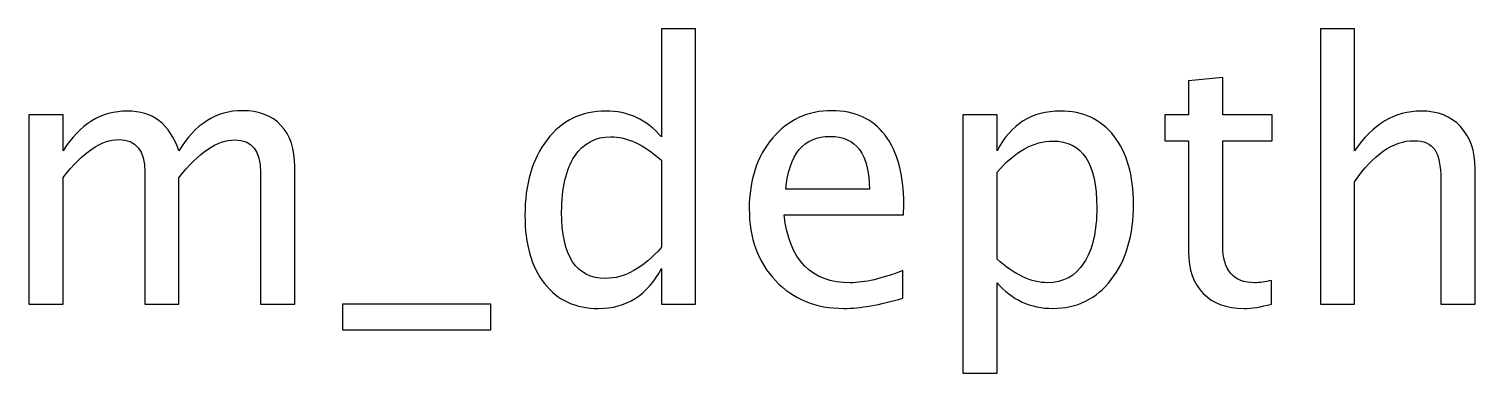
# Model space of a CAD drawing. Header units: centimetres. Extents: x -11.1 to 11.1, y -6.3 to 14.1.
# Drawn here: x 5.98 to 11.13, y 9.02 to 10.25 of the extents above; entities that cross this region are included whole.
import ezdxf

# ---------------------------------------------------------------- set-up
doc = ezdxf.new("R2010")
doc.units = ezdxf.units.CM
doc.header["$MEASUREMENT"] = 0
doc.layers.add('Layer 1', color=7, linetype='Continuous')

msp = doc.modelspace()

# ---------------------------------------------------------------- linework, layer by layer
at = {"layer": 'Layer 1'}
for points, knots in [([(8.2314, 9.2673), (8.2314, 9.2673), (8.2314, 9.39367), (8.2314, 9.39367), (8.2314, 9.39367), (8.18166, 9.29926), (8.10673, 9.25206), (8.00661, 9.25206), (8.00661, 9.25206), (7.92533, 9.25206), (7.86141, 9.28148), (7.81484, 9.34054), (7.81484, 9.34054), (7.76827, 9.39959), (7.74499, 9.48024), (7.74499, 9.58247), (7.74499, 9.58247), (7.74499, 9.69423), (7.77145, 9.78419), (7.82415, 9.85235), (7.82415, 9.85235), (7.87707, 9.92029), (7.9465, 9.95437), (8.03265, 9.95437), (8.03265, 9.95437), (8.11244, 9.95437), (8.17891, 9.92389), (8.2314, 9.86272), (8.2314, 9.86272), (8.2314, 9.86272), (8.2314, 10.24647), (8.2314, 10.24647), (8.2314, 10.24647), (8.2314, 10.24647), (8.35332, 10.24647), (8.35332, 10.24647), (8.35332, 10.24647), (8.35332, 10.24647), (8.35332, 9.2673), (8.35332, 9.2673), (8.35332, 9.2673), (8.35332, 9.2673), (8.2314, 9.2673), (8.2314, 9.2673)], [0, 0, 0, 0, 0.0833333, 0.0833333, 0.0833333, 0.0833333, 0.1666667, 0.1666667, 0.1666667, 0.1666667, 0.25, 0.25, 0.25, 0.25, 0.3333333, 0.3333333, 0.3333333, 0.3333333, 0.4166667, 0.4166667, 0.4166667, 0.4166667, 0.5, 0.5, 0.5, 0.5, 0.5833333, 0.5833333, 0.5833333, 0.5833333, 0.6666667, 0.6666667, 0.6666667, 0.6666667, 0.75, 0.75, 0.75, 0.75, 0.8333333, 0.8333333, 0.8333333, 0.8333333, 1, 1, 1, 1]), ([(10.57941, 9.2673), (10.57941, 9.2673), (10.57941, 10.24647), (10.57941, 10.24647), (10.57941, 10.24647), (10.57941, 10.24647), (10.70133, 10.24647), (10.70133, 10.24647), (10.70133, 10.24647), (10.70133, 10.24647), (10.70133, 9.81319), (10.70133, 9.81319), (10.70133, 9.81319), (10.76589, 9.90738), (10.84505, 9.95437), (10.93861, 9.95437), (10.93861, 9.95437), (10.99745, 9.95437), (11.04423, 9.93596), (11.07873, 9.89891), (11.07873, 9.89891), (11.11323, 9.86208), (11.13059, 9.81234), (11.13059, 9.75011), (11.13059, 9.75011), (11.13059, 9.75011), (11.13059, 9.2673), (11.13059, 9.2673), (11.13059, 9.2673), (11.13059, 9.2673), (11.00867, 9.2673), (11.00867, 9.2673), (11.00867, 9.2673), (11.00867, 9.2673), (11.00867, 9.71032), (11.00867, 9.71032), (11.00867, 9.71032), (11.00867, 9.76027), (11.00126, 9.79583), (10.98666, 9.817), (10.98666, 9.817), (10.97184, 9.83838), (10.9475, 9.84896), (10.91342, 9.84896), (10.91342, 9.84896), (10.83849, 9.84896), (10.76779, 9.80007), (10.70133, 9.70228), (10.70133, 9.70228), (10.70133, 9.70228), (10.70133, 9.2673), (10.70133, 9.2673), (10.70133, 9.2673), (10.70133, 9.2673), (10.57941, 9.2673), (10.57941, 9.2673)], [0, 0, 0, 0, 0.0666667, 0.0666667, 0.0666667, 0.0666667, 0.1333333, 0.1333333, 0.1333333, 0.1333333, 0.2, 0.2, 0.2, 0.2, 0.2666667, 0.2666667, 0.2666667, 0.2666667, 0.3333333, 0.3333333, 0.3333333, 0.3333333, 0.4, 0.4, 0.4, 0.4, 0.4666667, 0.4666667, 0.4666667, 0.4666667, 0.5333333, 0.5333333, 0.5333333, 0.5333333, 0.6, 0.6, 0.6, 0.6, 0.6666667, 0.6666667, 0.6666667, 0.6666667, 0.7333333, 0.7333333, 0.7333333, 0.7333333, 0.8, 0.8, 0.8, 0.8, 0.8666667, 0.8666667, 0.8666667, 0.8666667, 1, 1, 1, 1]), ([(10.40542, 9.26751), (10.36774, 9.25714), (10.33494, 9.25206), (10.30721, 9.25206), (10.30721, 9.25206), (10.24498, 9.25206), (10.19651, 9.26984), (10.16179, 9.3054), (10.16179, 9.3054), (10.12687, 9.34096), (10.10951, 9.39028), (10.10951, 9.45357), (10.10951, 9.45357), (10.10951, 9.45357), (10.10951, 9.84896), (10.10951, 9.84896), (10.10951, 9.84896), (10.10951, 9.84896), (10.02527, 9.84896), (10.02527, 9.84896), (10.02527, 9.84896), (10.02527, 9.84896), (10.02527, 9.9404), (10.02527, 9.9404), (10.02527, 9.9404), (10.02527, 9.9404), (10.10951, 9.9404), (10.10951, 9.9404), (10.10951, 9.9404), (10.10951, 9.9404), (10.10951, 10.06211), (10.10951, 10.06211), (10.10951, 10.06211), (10.10951, 10.06211), (10.23143, 10.07375), (10.23143, 10.07375), (10.23143, 10.07375), (10.23143, 10.07375), (10.23143, 9.9404), (10.23143, 9.9404), (10.23143, 9.9404), (10.23143, 9.9404), (10.40796, 9.9404), (10.40796, 9.9404), (10.40796, 9.9404), (10.40796, 9.9404), (10.40796, 9.84896), (10.40796, 9.84896), (10.40796, 9.84896), (10.40796, 9.84896), (10.23143, 9.84896), (10.23143, 9.84896), (10.23143, 9.84896), (10.23143, 9.84896), (10.23143, 9.47558), (10.23143, 9.47558), (10.23143, 9.47558), (10.23143, 9.38753), (10.26974, 9.3435), (10.34615, 9.3435), (10.34615, 9.3435), (10.36245, 9.3435), (10.38214, 9.34625), (10.40542, 9.35154), (10.40542, 9.35154), (10.40542, 9.35154), (10.40542, 9.26751), (10.40542, 9.26751)], [0, 0, 0, 0, 0.0555556, 0.0555556, 0.0555556, 0.0555556, 0.1111111, 0.1111111, 0.1111111, 0.1111111, 0.1666667, 0.1666667, 0.1666667, 0.1666667, 0.2222222, 0.2222222, 0.2222222, 0.2222222, 0.2777778, 0.2777778, 0.2777778, 0.2777778, 0.3333333, 0.3333333, 0.3333333, 0.3333333, 0.3888889, 0.3888889, 0.3888889, 0.3888889, 0.4444444, 0.4444444, 0.4444444, 0.4444444, 0.5, 0.5, 0.5, 0.5, 0.5555556, 0.5555556, 0.5555556, 0.5555556, 0.6111111, 0.6111111, 0.6111111, 0.6111111, 0.6666667, 0.6666667, 0.6666667, 0.6666667, 0.7222222, 0.7222222, 0.7222222, 0.7222222, 0.7777778, 0.7777778, 0.7777778, 0.7777778, 0.8333333, 0.8333333, 0.8333333, 0.8333333, 0.8888889, 0.8888889, 0.8888889, 0.8888889, 1, 1, 1, 1]), ([(5.97757, 9.2673), (5.97757, 9.2673), (5.97757, 9.9404), (5.97757, 9.9404), (5.97757, 9.9404), (5.97757, 9.9404), (6.09949, 9.9404), (6.09949, 9.9404), (6.09949, 9.9404), (6.09949, 9.9404), (6.09949, 9.81319), (6.09949, 9.81319), (6.09949, 9.81319), (6.15897, 9.90738), (6.23517, 9.95437), (6.32851, 9.95437), (6.32851, 9.95437), (6.41847, 9.95437), (6.47964, 9.90738), (6.51224, 9.81319), (6.51224, 9.81319), (6.57003, 9.90823), (6.64538, 9.95564), (6.73788, 9.95564), (6.73788, 9.95564), (6.79693, 9.95564), (6.84286, 9.93828), (6.87567, 9.90336), (6.87567, 9.90336), (6.90848, 9.86843), (6.92499, 9.81954), (6.92499, 9.75667), (6.92499, 9.75667), (6.92499, 9.75667), (6.92499, 9.2673), (6.92499, 9.2673), (6.92499, 9.2673), (6.92499, 9.2673), (6.80307, 9.2673), (6.80307, 9.2673), (6.80307, 9.2673), (6.80307, 9.2673), (6.80307, 9.73657), (6.80307, 9.73657), (6.80307, 9.73657), (6.80307, 9.81319), (6.77259, 9.8515), (6.71163, 9.8515), (6.71163, 9.8515), (6.64834, 9.8515), (6.58188, 9.80684), (6.51224, 9.7173), (6.51224, 9.7173), (6.51224, 9.7173), (6.51224, 9.2673), (6.51224, 9.2673), (6.51224, 9.2673), (6.51224, 9.2673), (6.39032, 9.2673), (6.39032, 9.2673), (6.39032, 9.2673), (6.39032, 9.2673), (6.39032, 9.73699), (6.39032, 9.73699), (6.39032, 9.73699), (6.39032, 9.81425), (6.35942, 9.85277), (6.2974, 9.85277), (6.2974, 9.85277), (6.2358, 9.85277), (6.16976, 9.8079), (6.09949, 9.71794), (6.09949, 9.71794), (6.09949, 9.71794), (6.09949, 9.2673), (6.09949, 9.2673), (6.09949, 9.2673), (6.09949, 9.2673), (5.97757, 9.2673), (5.97757, 9.2673)], [0, 0, 0, 0, 0.047619, 0.047619, 0.047619, 0.047619, 0.0952381, 0.0952381, 0.0952381, 0.0952381, 0.1428571, 0.1428571, 0.1428571, 0.1428571, 0.1904762, 0.1904762, 0.1904762, 0.1904762, 0.2380952, 0.2380952, 0.2380952, 0.2380952, 0.2857143, 0.2857143, 0.2857143, 0.2857143, 0.3333333, 0.3333333, 0.3333333, 0.3333333, 0.3809524, 0.3809524, 0.3809524, 0.3809524, 0.4285714, 0.4285714, 0.4285714, 0.4285714, 0.4761905, 0.4761905, 0.4761905, 0.4761905, 0.5238095, 0.5238095, 0.5238095, 0.5238095, 0.5714286, 0.5714286, 0.5714286, 0.5714286, 0.6190476, 0.6190476, 0.6190476, 0.6190476, 0.6666667, 0.6666667, 0.6666667, 0.6666667, 0.7142857, 0.7142857, 0.7142857, 0.7142857, 0.7619048, 0.7619048, 0.7619048, 0.7619048, 0.8095238, 0.8095238, 0.8095238, 0.8095238, 0.8571429, 0.8571429, 0.8571429, 0.8571429, 0.9047619, 0.9047619, 0.9047619, 0.9047619, 1, 1, 1, 1]), ([(9.09161, 9.28889), (9.0097, 9.26434), (8.93963, 9.25206), (8.88121, 9.25206), (8.88121, 9.25206), (8.78152, 9.25206), (8.70045, 9.28508), (8.63801, 9.35091), (8.63801, 9.35091), (8.57557, 9.41674), (8.54424, 9.50204), (8.54424, 9.60703), (8.54424, 9.60703), (8.54424, 9.70884), (8.57176, 9.79245), (8.627, 9.85785), (8.627, 9.85785), (8.68225, 9.92304), (8.75294, 9.95564), (8.83909, 9.95564), (8.83909, 9.95564), (8.92058, 9.95564), (8.98366, 9.92664), (9.02811, 9.86865), (9.02811, 9.86865), (9.07256, 9.81065), (9.09479, 9.72852), (9.09479, 9.62205), (9.09479, 9.62205), (9.09479, 9.62205), (9.09415, 9.5848), (9.09415, 9.5848), (9.09415, 9.5848), (9.09415, 9.5848), (8.6687, 9.5848), (8.6687, 9.5848), (8.6687, 9.5848), (8.68648, 9.42393), (8.76501, 9.3435), (8.90407, 9.3435), (8.90407, 9.3435), (8.95509, 9.3435), (9.01753, 9.35789), (9.09161, 9.38668), (9.09161, 9.38668), (9.09161, 9.38668), (9.09161, 9.28889), (9.09161, 9.28889)], [0, 0, 0, 0, 0.0769231, 0.0769231, 0.0769231, 0.0769231, 0.1538462, 0.1538462, 0.1538462, 0.1538462, 0.2307692, 0.2307692, 0.2307692, 0.2307692, 0.3076923, 0.3076923, 0.3076923, 0.3076923, 0.3846154, 0.3846154, 0.3846154, 0.3846154, 0.4615385, 0.4615385, 0.4615385, 0.4615385, 0.5384615, 0.5384615, 0.5384615, 0.5384615, 0.6153846, 0.6153846, 0.6153846, 0.6153846, 0.6923077, 0.6923077, 0.6923077, 0.6923077, 0.7692308, 0.7692308, 0.7692308, 0.7692308, 0.8461538, 0.8461538, 0.8461538, 0.8461538, 1, 1, 1, 1]), ([(9.30518, 9.02219), (9.30518, 9.02219), (9.30518, 9.9404), (9.30518, 9.9404), (9.30518, 9.9404), (9.30518, 9.9404), (9.4271, 9.9404), (9.4271, 9.9404), (9.4271, 9.9404), (9.4271, 9.9404), (9.4271, 9.81319), (9.4271, 9.81319), (9.4271, 9.81319), (9.47705, 9.90738), (9.5522, 9.95437), (9.65231, 9.95437), (9.65231, 9.95437), (9.73338, 9.95437), (9.79709, 9.92495), (9.84366, 9.86589), (9.84366, 9.86589), (9.89023, 9.80684), (9.91351, 9.72619), (9.91351, 9.62396), (9.91351, 9.62396), (9.91351, 9.51262), (9.88705, 9.42266), (9.83435, 9.35451), (9.83435, 9.35451), (9.78164, 9.28614), (9.71222, 9.25206), (9.62628, 9.25206), (9.62628, 9.25206), (9.54648, 9.25206), (9.48002, 9.28254), (9.4271, 9.34371), (9.4271, 9.34371), (9.4271, 9.34371), (9.4271, 9.02219), (9.4271, 9.02219), (9.4271, 9.02219), (9.4271, 9.02219), (9.30518, 9.02219), (9.30518, 9.02219)], [0, 0, 0, 0, 0.0833333, 0.0833333, 0.0833333, 0.0833333, 0.1666667, 0.1666667, 0.1666667, 0.1666667, 0.25, 0.25, 0.25, 0.25, 0.3333333, 0.3333333, 0.3333333, 0.3333333, 0.4166667, 0.4166667, 0.4166667, 0.4166667, 0.5, 0.5, 0.5, 0.5, 0.5833333, 0.5833333, 0.5833333, 0.5833333, 0.6666667, 0.6666667, 0.6666667, 0.6666667, 0.75, 0.75, 0.75, 0.75, 0.8333333, 0.8333333, 0.8333333, 0.8333333, 1, 1, 1, 1]), ([(8.2314, 9.77932), (8.16811, 9.83499), (8.10821, 9.86293), (8.05148, 9.86293), (8.05148, 9.86293), (7.9956, 9.86293), (7.95242, 9.83965), (7.92173, 9.79287), (7.92173, 9.79287), (7.89104, 9.7463), (7.8758, 9.68026), (7.8758, 9.59475), (7.8758, 9.59475), (7.8758, 9.43748), (7.92787, 9.35874), (8.03222, 9.35874), (8.03222, 9.35874), (8.09996, 9.35874), (8.16642, 9.39578), (8.2314, 9.46965), (8.2314, 9.46965), (8.2314, 9.46965), (8.2314, 9.77932), (8.2314, 9.77932)], [0, 0, 0, 0, 0.1428571, 0.1428571, 0.1428571, 0.1428571, 0.2857143, 0.2857143, 0.2857143, 0.2857143, 0.4285714, 0.4285714, 0.4285714, 0.4285714, 0.5714286, 0.5714286, 0.5714286, 0.5714286, 0.7142857, 0.7142857, 0.7142857, 0.7142857, 1, 1, 1, 1]), ([(8.67505, 9.67624), (8.67505, 9.67624), (8.97223, 9.67624), (8.97223, 9.67624), (8.97223, 9.67624), (8.97223, 9.80155), (8.92545, 9.8642), (8.83211, 9.8642), (8.83211, 9.8642), (8.73813, 9.8642), (8.68585, 9.80155), (8.67505, 9.67624)], [0, 0, 0, 0, 0.25, 0.25, 0.25, 0.25, 0.5, 0.5, 0.5, 0.5, 1, 1, 1, 1]), ([(9.4271, 9.42774), (9.48997, 9.37165), (9.54987, 9.3435), (9.60681, 9.3435), (9.60681, 9.3435), (9.6629, 9.3435), (9.70629, 9.367), (9.73677, 9.41377), (9.73677, 9.41377), (9.76746, 9.46055), (9.7827, 9.52638), (9.7827, 9.61147), (9.7827, 9.61147), (9.7827, 9.76895), (9.73063, 9.84769), (9.62649, 9.84769), (9.62649, 9.84769), (9.55833, 9.84769), (9.49187, 9.81086), (9.4271, 9.73699), (9.4271, 9.73699), (9.4271, 9.73699), (9.4271, 9.42774), (9.4271, 9.42774)], [0, 0, 0, 0, 0.1428571, 0.1428571, 0.1428571, 0.1428571, 0.2857143, 0.2857143, 0.2857143, 0.2857143, 0.4285714, 0.4285714, 0.4285714, 0.4285714, 0.5714286, 0.5714286, 0.5714286, 0.5714286, 0.7142857, 0.7142857, 0.7142857, 0.7142857, 1, 1, 1, 1]), ([(7.09475, 9.17586), (7.09475, 9.17586), (7.09475, 9.2673), (7.09475, 9.2673), (7.09475, 9.2673), (7.09475, 9.2673), (7.62307, 9.2673), (7.62307, 9.2673), (7.62307, 9.2673), (7.62307, 9.2673), (7.62307, 9.17586), (7.62307, 9.17586), (7.62307, 9.17586), (7.62307, 9.17586), (7.09475, 9.17586), (7.09475, 9.17586)], [0, 0, 0, 0, 0.2, 0.2, 0.2, 0.2, 0.4, 0.4, 0.4, 0.4, 0.6, 0.6, 0.6, 0.6, 1, 1, 1, 1])]:
    msp.add_open_spline(points, degree=3, knots=knots, dxfattribs=at)

doc.saveas('drawing.dxf')
